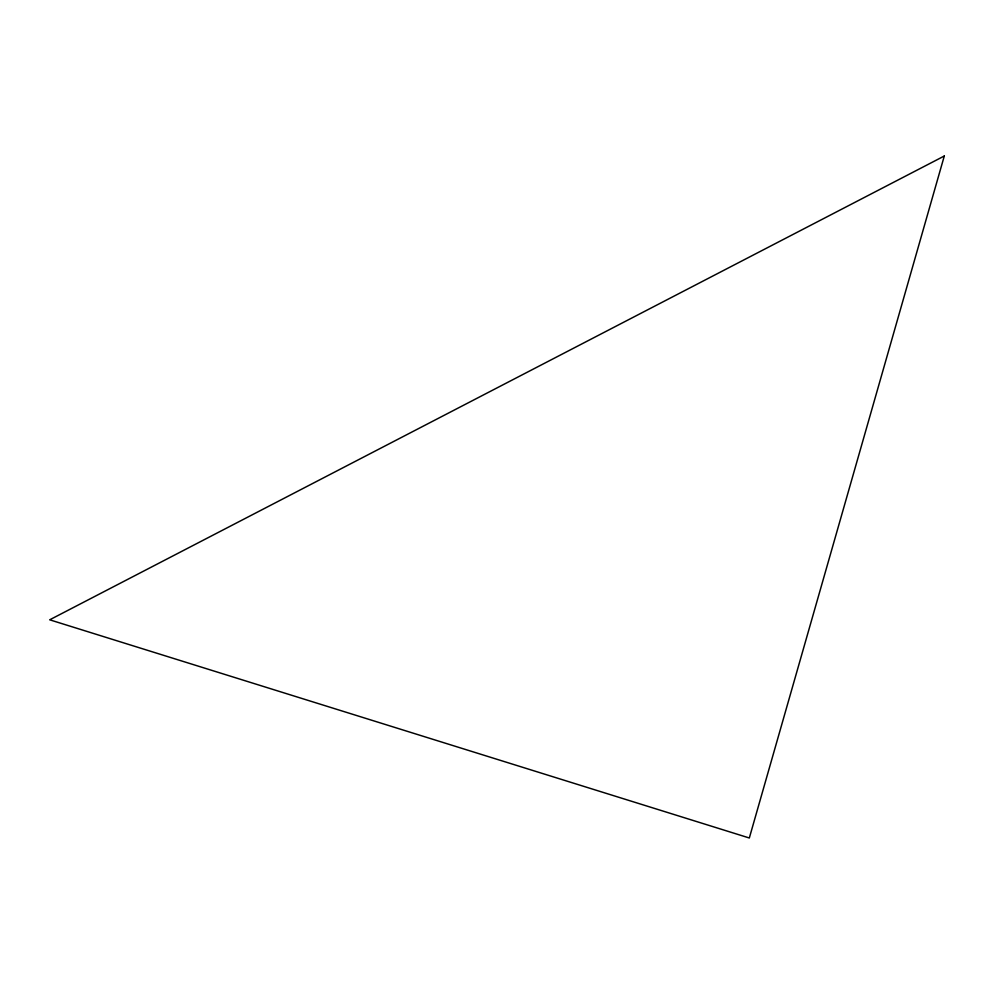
<?xml version="1.0" encoding="UTF-8"?>
<svg xmlns="http://www.w3.org/2000/svg" width="994" height="994" viewBox="0 0 994 994"><rect width="100%" height="100%" fill="white"/><g stroke="black" fill="none" stroke-linecap="round" stroke-linejoin="round"><path stroke-width="1.49" d="M944.3 156.008L749.327 837.992L49.7 619.809L944.3 156.008"/></g></svg>
